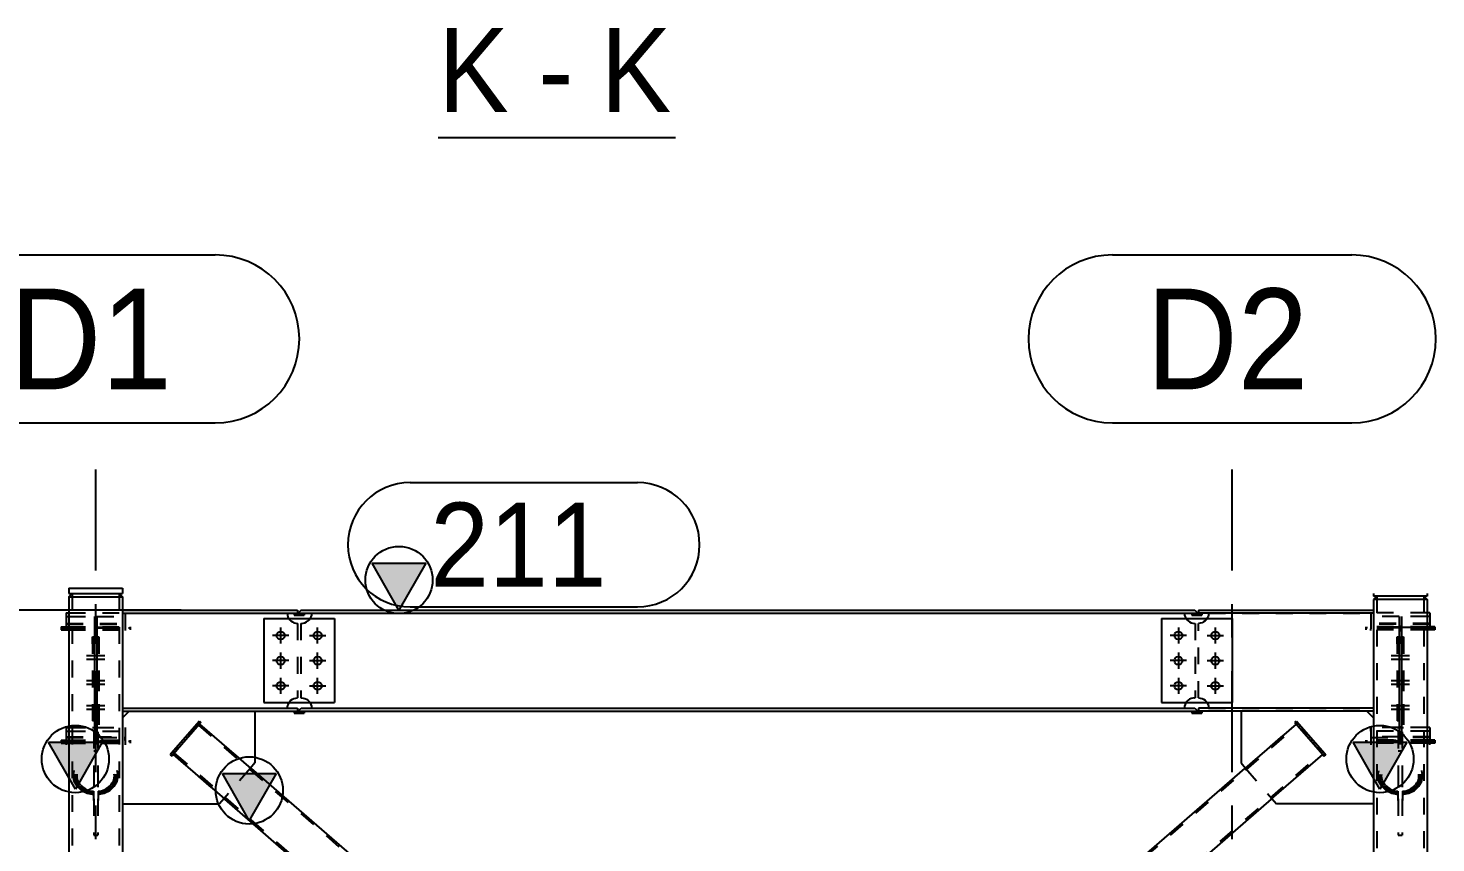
# Model space of a CAD drawing. Header units: millimetres. Extents: x 0 to 594, y 0 to 420.
# Drawn here: x 307.59 to 349.46, y 153.81 to 178.06 of the extents above; entities that cross this region are included whole.
import ezdxf

# ---------------------------------------------------------------- set-up
doc = ezdxf.new("R2010")
doc.units = ezdxf.units.MM
doc.header["$MEASUREMENT"] = 0
for name, pattern in [('XKITLINE00', [0]), ('XKITLINE02', [4, 2, -2]), ('XKITLINE03', [6, 3, -1, 1, -1]), ('XKITLINE04', [3, 0.5, -0.5, 0.5, -0.5, 0.5, -0.5])]:
    doc.linetypes.add(name, pattern=pattern)
for name, color, linetype in [('dimension', 7, 'Continuous'), ('grid', 7, 'Continuous'), ('mark', 7, 'Continuous'), ('part1', 7, 'Continuous'), ('view', 7, 'Continuous')]:
    doc.layers.add(name, color=color, linetype=linetype)
doc.styles.add('STYLE_1', font='ARIAL.TTF', dxfattribs={"height": 0.2})

# ---------------------------------------------------------------- blocks, each defined once
blk = doc.blocks.new('*D1477')
at = {"layer": 'dimension', "color": 1, "linetype": 'XKITLINE00'}
for p, q in [((323.742, 1300.505), (324.987, 1299.26)), ((338.572, 1299.883), (322.224, 1299.883)), ((324.364, 1264.733), (324.364, 1299.883)), ((323.742, 1265.355), (324.987, 1264.11)), ((328.894, 1264.733), (322.224, 1264.733))]:
    blk.add_line(p, q, dxfattribs=at)
at = {"layer": 'dimension', "color": 1, "style": 'STYLE_1', "width": 0.9}
blk.add_text('3515', height=2.2, rotation=90.0002, dxfattribs=at).set_placement((323.324, 1279.044))
blk = doc.blocks.new('*D1478')
at = {"layer": 'mark', "color": 1, "linetype": 'XKITLINE00'}
for p, q in [((345.384, 1303.683), (352.146, 1303.683)), ((345.384, 1299.983), (352.146, 1299.983))]:
    blk.add_line(p, q, dxfattribs=at)
for centre, start, end in [((345.384, 1301.833), 90, -90), ((352.146, 1301.833), -90, 90)]:
    blk.add_arc(centre, 1.85, start, end, dxfattribs=at)
at = {"layer": 'mark', "color": 1, "style": 'STYLE_1', "width": 0.9}
blk.add_text('211', height=2.5, dxfattribs=at).set_placement((345.984, 1300.583))
blk = doc.blocks.new('*D1481')
at = {"layer": 'grid', "color": 4, "linetype": 'XKITLINE00'}
for p, q in [((366.277, 1310.458), (373.391, 1310.458)), ((366.277, 1305.458), (373.391, 1305.458))]:
    blk.add_line(p, q, dxfattribs=at)
at = {"layer": 'grid', "color": 4, "linetype": 'XKITLINE03'}
blk.add_line((369.834, 1247.067), (369.834, 1304.458), dxfattribs=at)
at = {"layer": 'grid', "color": 4, "linetype": 'XKITLINE00'}
for centre, start, end in [((366.277, 1307.958), 90, -90), ((373.391, 1307.958), -90, 90)]:
    blk.add_arc(centre, 2.5, start, end, dxfattribs=at)
at = {"layer": 'grid', "color": 4, "style": 'STYLE_1', "width": 0.9}
blk.add_text('D2', height=3, dxfattribs=at).set_placement((367.277, 1306.458))
blk = doc.blocks.new('*D1482')
at = {"layer": 'grid', "color": 4, "linetype": 'XKITLINE00'}
for p, q in [((332.477, 1310.458), (339.591, 1310.458)), ((332.477, 1305.458), (339.591, 1305.458))]:
    blk.add_line(p, q, dxfattribs=at)
at = {"layer": 'grid', "color": 4, "linetype": 'XKITLINE03'}
blk.add_line((336.034, 1247.067), (336.034, 1304.458), dxfattribs=at)
at = {"layer": 'grid', "color": 4, "linetype": 'XKITLINE00'}
for centre, start, end in [((332.477, 1307.958), 90, -90), ((339.591, 1307.958), -90, 90)]:
    blk.add_arc(centre, 2.5, start, end, dxfattribs=at)
at = {"layer": 'grid', "color": 4, "style": 'STYLE_1', "width": 0.9}
blk.add_text('D1', height=3, dxfattribs=at).set_placement((333.477, 1306.458))
blk = doc.blocks.new('*D1484')
at = {"layer": 'part1', "color": 0, "linetype": 'XKITLINE00'}
for p, q in [((374.134, 1300.303), (374.034, 1300.203)), ((374.034, 1300.203), (374.034, 1264.893)), ((375.634, 1300.203), (374.034, 1300.203)), ((375.534, 1300.303), (375.634, 1300.203)), ((375.634, 1300.203), (375.634, 1264.893)), ((374.834, 1270.893), (374.034, 1272.293)), ((374.034, 1272.293), (375.634, 1272.293)), ((375.634, 1272.293), (374.834, 1270.893))]:
    blk.add_line(p, q, dxfattribs=at)
at = {"layer": 'part1', "color": 2, "linetype": 'XKITLINE04'}
for p, q in [((375.534, 1300.303), (374.134, 1300.303)), ((374.134, 1300.303), (374.134, 1264.893)), ((375.534, 1300.303), (375.534, 1264.893)), ((375.634, 1264.893), (374.034, 1264.893))]:
    blk.add_line(p, q, dxfattribs=at)
at = {"layer": 'part1', "color": 0, "linetype": 'XKITLINE00'}
blk.add_circle((374.834, 1271.793), 1, dxfattribs=at)
at = {"layer": 'part1', "color": 0}
blk.add_solid([(374.034, 1272.293), (375.634, 1272.293), (374.034, 1272.293), (374.834, 1270.893)], dxfattribs=at)
blk = doc.blocks.new('*D1485')
at = {"layer": 'part1', "color": 2, "linetype": 'XKITLINE04'}
for p, q in [((373.959, 1299.803), (373.959, 1299.375)), ((375.634, 1299.803), (373.959, 1299.803)), ((373.959, 1299.803), (373.959, 1299.692)), ((374.799, 1299.692), (373.959, 1299.692)), ((374.799, 1299.692), (374.799, 1296.141)), ((374.799, 1299.692), (374.799, 1296.41)), ((374.869, 1299.692), (374.869, 1296.396)), ((375.634, 1299.692), (374.869, 1299.692)), ((375.709, 1299.485), (373.959, 1299.485)), ((374.869, 1299.375), (373.959, 1299.375)), ((374.799, 1299.405), (374.869, 1299.405)), ((374.799, 1299.353), (374.869, 1299.353)), ((374.869, 1299.375), (375.709, 1299.375)), ((375.709, 1299.375), (375.709, 1299.385)), ((375.709, 1299.385), (375.709, 1299.375)), ((374.799, 1299.086), (374.869, 1299.086)), ((374.799, 1299.077), (374.869, 1299.077)), ((373.959, 1296.396), (373.959, 1296.002)), ((374.799, 1296.396), (373.959, 1296.396)), ((373.959, 1296.285), (373.959, 1296.396)), ((375.634, 1296.285), (373.959, 1296.285)), ((374.799, 1296.402), (374.799, 1296.411)), ((374.799, 1296.411), (374.869, 1296.411)), ((374.799, 1296.41), (374.869, 1296.41)), ((374.799, 1296.193), (374.869, 1296.193)), ((374.869, 1296.402), (374.869, 1296.141)), ((375.634, 1296.396), (374.869, 1296.396)), ((375.709, 1296.285), (375.709, 1296.141)), ((374.799, 1296.111), (373.959, 1296.111)), ((375.709, 1296.002), (373.959, 1296.002)), ((374.799, 1296.141), (374.869, 1296.141)), ((375.709, 1296.111), (374.799, 1296.111)), ((375.709, 1296.012), (375.709, 1296.002))]:
    blk.add_line(p, q, dxfattribs=at)
at = {"layer": 'part1', "color": 0, "linetype": 'XKITLINE00'}
for p, q in [((375.709, 1299.803), (375.634, 1299.803)), ((375.709, 1299.692), (375.634, 1299.692)), ((375.709, 1299.803), (375.709, 1299.385)), ((375.709, 1296.396), (375.634, 1296.396)), ((375.709, 1296.285), (375.634, 1296.285)), ((375.709, 1296.396), (375.709, 1296.012))]:
    blk.add_line(p, q, dxfattribs=at)
blk = doc.blocks.new('*D1486')
at = {"layer": 'part1', "color": 2, "linetype": 'XKITLINE04'}
for p, q in [((373.834, 1296.883), (370.098, 1296.883)), ((374.034, 1296.683), (374.034, 1294.125)), ((370.233, 1295.186), (371.018, 1294.28))]:
    blk.add_line(p, q, dxfattribs=at)
at = {"layer": 'part1', "color": 0, "linetype": 'XKITLINE00'}
for p, q in [((370.098, 1296.883), (370.098, 1295.341)), ((373.834, 1296.883), (374.034, 1296.683)), ((370.098, 1295.341), (370.233, 1295.186)), ((371.018, 1294.28), (371.153, 1294.125)), ((374.034, 1294.125), (371.153, 1294.125))]:
    blk.add_line(p, q, dxfattribs=at)
blk = doc.blocks.new('*D1487')
at = {"layer": 'part1', "color": 2, "linetype": 'XKITLINE04'}
for p, q in [((374.739, 1299.087), (374.739, 1296.39)), ((374.739, 1298.887), (374.739, 1299.087)), ((374.739, 1299.087), (374.799, 1299.087)), ((374.799, 1299.087), (374.799, 1296.599)), ((374.799, 1297.973), (374.799, 1296.39)), ((374.739, 1296.599), (374.799, 1296.599)), ((374.739, 1296.39), (374.799, 1296.39))]:
    blk.add_line(p, q, dxfattribs=at)
blk = doc.blocks.new('*D1488')
at = {"layer": 'part1', "color": 2, "linetype": 'XKITLINE04'}
for p, q in [((374.869, 1299.087), (374.869, 1296.39)), ((374.869, 1298.887), (374.869, 1299.087)), ((374.869, 1299.087), (374.929, 1299.087)), ((374.929, 1299.087), (374.929, 1296.599)), ((374.929, 1297.973), (374.929, 1296.39)), ((374.869, 1296.599), (374.929, 1296.599)), ((374.869, 1296.39), (374.929, 1296.39))]:
    blk.add_line(p, q, dxfattribs=at)
blk = doc.blocks.new('*D1489')
at = {"layer": 'part1', "color": 2, "linetype": 'XKITLINE04'}
for p, q in [((371.702, 1296.543), (371.748, 1296.583)), ((371.702, 1296.543), (372.57, 1295.543)), ((371.733, 1296.508), (371.778, 1296.548)), ((371.748, 1296.583), (372.615, 1295.582)), ((372.54, 1295.578), (372.585, 1295.617)), ((372.57, 1295.543), (372.615, 1295.582))]:
    blk.add_line(p, q, dxfattribs=at)
blk = doc.blocks.new('*D1490')
at = {"layer": 'part1', "color": 0, "linetype": 'XKITLINE00'}
for p, q in [((371.702, 1296.543), (371.748, 1296.583)), ((371.702, 1296.543), (372.54, 1295.578)), ((371.733, 1296.508), (371.778, 1296.548)), ((371.748, 1296.583), (372.585, 1295.617)), ((372.54, 1295.578), (372.585, 1295.617)), ((372.54, 1295.578), (372.57, 1295.543)), ((372.57, 1295.543), (372.615, 1295.582)), ((372.585, 1295.617), (372.615, 1295.582))]:
    blk.add_line(p, q, dxfattribs=at)
blk = doc.blocks.new('*D1491')
at = {"layer": 'part1', "color": 2, "linetype": 'XKITLINE04'}
for p, q in [((375.709, 1299.472), (373.959, 1299.472)), ((373.959, 1299.472), (373.959, 1299.373)), ((375.709, 1299.373), (373.959, 1299.373)), ((373.959, 1299.365), (373.959, 1299.373)), ((373.959, 1299.365), (373.959, 1299.325)), ((373.959, 1299.279), (373.959, 1299.325)), ((374.799, 1299.335), (374.869, 1299.335)), ((374.799, 1299.335), (374.799, 1295.982)), ((374.799, 1299.284), (374.869, 1299.284)), ((374.869, 1299.335), (374.869, 1295.982)), ((375.709, 1299.472), (375.709, 1299.385)), ((375.709, 1299.385), (375.709, 1299.296)), ((374.799, 1299.067), (374.869, 1299.067)), ((374.799, 1299.066), (374.869, 1299.066)), ((374.799, 1296.4), (374.869, 1296.4)), ((374.799, 1296.39), (374.869, 1296.39)), ((373.959, 1296.099), (373.959, 1295.872)), ((373.959, 1296.099), (374.774, 1296.099)), ((375.709, 1296), (373.959, 1296)), ((375.709, 1296.099), (374.774, 1296.099)), ((374.799, 1296.124), (374.869, 1296.124)), ((374.799, 1296.072), (374.869, 1296.072)), ((375.709, 1296.099), (375.709, 1295.922))]:
    blk.add_line(p, q, dxfattribs=at)
at = {"layer": 'part1', "color": 0, "linetype": 'XKITLINE00'}
for p, q in [((375.709, 1299.279), (375.709, 1299.296)), ((375.709, 1295.872), (375.709, 1295.922))]:
    blk.add_line(p, q, dxfattribs=at)
blk = doc.blocks.new('*D1492')
at = {"layer": 'part1', "color": 2, "linetype": 'XKITLINE04'}
for p, q in [((370.217, 1295.172), (371.743, 1296.496)), ((370.25, 1295.135), (371.776, 1296.458)), ((370.25, 1295.135), (371.776, 1296.458)), ((371.743, 1296.496), (371.816, 1296.413)), ((371.745, 1296.494), (371.743, 1296.496)), ((371.79, 1296.442), (372.529, 1295.59)), ((371.893, 1296.323), (372.009, 1296.19)), ((372.014, 1296.184), (372.009, 1296.19)), ((372.009, 1296.19), (372.301, 1295.853)), ((372.263, 1295.896), (372.393, 1295.747)), ((372.379, 1295.763), (372.482, 1295.644)), ((370.97, 1294.304), (372.496, 1295.628)), ((370.97, 1294.304), (372.496, 1295.628)), ((371.003, 1294.267), (372.529, 1295.59)), ((372.474, 1295.653), (372.529, 1295.59)), ((372.496, 1295.628), (372.495, 1295.629)), ((356.664, 1283.359), (370.247, 1295.139)), ((370.217, 1295.172), (370.214, 1295.177)), ((370.217, 1295.172), (370.25, 1295.135)), ((370.25, 1295.135), (370.247, 1295.139)), ((370.25, 1295.135), (370.247, 1295.139)), ((357.391, 1282.521), (370.974, 1294.3)), ((370.974, 1294.3), (370.97, 1294.304)), ((370.974, 1294.3), (370.97, 1294.304)), ((370.97, 1294.304), (371.003, 1294.267)), ((371.007, 1294.262), (371.003, 1294.267)), ((353.508, 1280.615), (356.668, 1283.355)), ((356.635, 1283.393), (356.631, 1283.397)), ((356.635, 1283.393), (356.668, 1283.355)), ((356.668, 1283.355), (356.664, 1283.359)), ((356.668, 1283.355), (356.664, 1283.359)), ((354.228, 1279.785), (357.388, 1282.525)), ((357.391, 1282.521), (357.388, 1282.525)), ((357.391, 1282.521), (357.388, 1282.525)), ((357.388, 1282.525), (357.42, 1282.487)), ((357.424, 1282.483), (357.42, 1282.487)), ((338.776, 1267.845), (353.505, 1280.619)), ((353.475, 1280.653), (353.472, 1280.657)), ((353.475, 1280.653), (353.508, 1280.615)), ((353.508, 1280.615), (353.505, 1280.619)), ((353.508, 1280.615), (353.505, 1280.619)), ((339.503, 1267.006), (354.232, 1279.78)), ((354.232, 1279.78), (354.228, 1279.785)), ((354.232, 1279.78), (354.228, 1279.785)), ((354.228, 1279.785), (354.261, 1279.747)), ((354.265, 1279.743), (354.261, 1279.747)), ((337.22, 1266.555), (338.746, 1267.879)), ((337.253, 1266.517), (338.779, 1267.841)), ((337.253, 1266.517), (338.779, 1267.841)), ((338.746, 1267.879), (338.743, 1267.883)), ((338.746, 1267.879), (338.779, 1267.841)), ((338.779, 1267.841), (338.776, 1267.845)), ((338.779, 1267.841), (338.776, 1267.845)), ((337.973, 1265.687), (339.499, 1267.011)), ((337.973, 1265.687), (339.499, 1267.011)), ((338.006, 1265.649), (339.532, 1266.973)), ((339.503, 1267.006), (339.499, 1267.011)), ((339.503, 1267.006), (339.499, 1267.011)), ((339.499, 1267.011), (339.532, 1266.973)), ((339.536, 1266.969), (339.532, 1266.973)), ((337.222, 1266.554), (337.22, 1266.555)), ((337.22, 1266.555), (338.006, 1265.649)), ((337.973, 1265.687), (337.972, 1265.688)), ((337.99, 1265.668), (338.006, 1265.649))]:
    blk.add_line(p, q, dxfattribs=at)
at = {"layer": 'part1', "color": 0, "linetype": 'XKITLINE00'}
for p, q in [((370.217, 1295.172), (371.743, 1296.496)), ((371.003, 1294.267), (372.529, 1295.59)), ((356.631, 1283.397), (370.214, 1295.177)), ((370.217, 1295.172), (370.214, 1295.177)), ((357.424, 1282.483), (371.007, 1294.262)), ((371.007, 1294.262), (371.003, 1294.267)), ((353.475, 1280.653), (356.635, 1283.393)), ((356.635, 1283.393), (356.631, 1283.397)), ((354.261, 1279.747), (357.42, 1282.487)), ((357.424, 1282.483), (357.42, 1282.487)), ((338.743, 1267.883), (353.472, 1280.657)), ((353.475, 1280.653), (353.472, 1280.657)), ((339.536, 1266.969), (354.265, 1279.743)), ((354.265, 1279.743), (354.261, 1279.747)), ((339.483, 1268.525), (338.683, 1269.925)), ((338.683, 1269.925), (340.283, 1269.925)), ((340.283, 1269.925), (339.483, 1268.525)), ((337.22, 1266.555), (338.746, 1267.879)), ((338.746, 1267.879), (338.743, 1267.883)), ((338.006, 1265.649), (339.532, 1266.973)), ((339.532, 1266.973), (339.536, 1266.969))]:
    blk.add_line(p, q, dxfattribs=at)
blk.add_circle((339.483, 1269.425), 1, dxfattribs=at)
at = {"layer": 'part1', "color": 0}
blk.add_solid([(338.683, 1269.925), (340.283, 1269.925), (338.683, 1269.925), (339.483, 1268.525)], dxfattribs=at)
blk = doc.blocks.new('*D1502')
at = {"layer": 'part1', "color": 2, "linetype": 'XKITLINE04'}
for p, q in [((339.124, 1296.496), (338.339, 1295.59)), ((339.091, 1296.457), (339.092, 1296.458)), ((339.092, 1296.458), (340.618, 1295.135)), ((339.092, 1296.458), (340.618, 1295.135)), ((339.123, 1296.494), (339.124, 1296.496)), ((339.124, 1296.496), (340.65, 1295.172)), ((338.339, 1295.59), (338.34, 1295.592)), ((338.339, 1295.59), (339.865, 1294.267)), ((338.372, 1295.628), (338.372, 1295.629)), ((338.372, 1295.628), (339.898, 1294.304)), ((338.372, 1295.628), (339.898, 1294.304)), ((340.65, 1295.172), (340.618, 1295.135)), ((340.618, 1295.135), (340.621, 1295.139)), ((340.618, 1295.135), (340.621, 1295.139)), ((340.621, 1295.139), (353.464, 1284.001)), ((340.65, 1295.172), (340.654, 1295.177)), ((339.861, 1294.262), (339.865, 1294.267)), ((339.865, 1294.267), (339.866, 1294.268)), ((339.865, 1294.267), (339.866, 1294.268)), ((339.898, 1294.304), (339.866, 1294.268)), ((339.894, 1294.3), (352.737, 1283.162)), ((353.493, 1284.034), (353.46, 1283.997)), ((353.493, 1284.034), (353.497, 1284.038)), ((353.493, 1284.034), (355.019, 1282.711)), ((353.46, 1283.997), (353.464, 1284.001)), ((353.46, 1283.997), (353.464, 1284.001)), ((353.46, 1283.997), (354.986, 1282.673)), ((353.46, 1283.997), (354.986, 1282.673)), ((352.704, 1283.124), (352.708, 1283.128)), ((352.708, 1283.128), (352.709, 1283.13)), ((352.708, 1283.128), (352.709, 1283.13)), ((352.708, 1283.128), (354.234, 1281.805)), ((352.74, 1283.166), (352.709, 1283.13)), ((352.737, 1283.162), (352.74, 1283.166)), ((352.737, 1283.162), (352.74, 1283.166)), ((352.74, 1283.166), (354.266, 1281.843)), ((352.74, 1283.166), (354.266, 1281.843)), ((355.019, 1282.711), (354.234, 1281.805)), ((354.986, 1282.672), (354.986, 1282.673))]:
    blk.add_line(p, q, dxfattribs=at)
at = {"layer": 'part1', "color": 0, "linetype": 'XKITLINE00'}
for p, q in [((339.124, 1296.496), (340.65, 1295.172)), ((338.339, 1295.59), (339.865, 1294.267)), ((340.602, 1293.62), (339.802, 1295.02)), ((339.802, 1295.02), (341.402, 1295.02)), ((341.402, 1295.02), (340.602, 1293.62)), ((340.65, 1295.172), (340.654, 1295.177)), ((340.654, 1295.177), (353.497, 1284.038)), ((339.861, 1294.262), (339.865, 1294.267)), ((339.861, 1294.262), (352.704, 1283.124)), ((353.493, 1284.034), (353.497, 1284.038)), ((353.493, 1284.034), (355.019, 1282.711)), ((352.704, 1283.124), (352.708, 1283.128)), ((352.708, 1283.128), (354.234, 1281.805))]:
    blk.add_line(p, q, dxfattribs=at)
blk.add_circle((340.602, 1294.52), 1, dxfattribs=at)
at = {"layer": 'part1', "color": 0}
blk.add_solid([(339.802, 1295.02), (341.402, 1295.02), (339.802, 1295.02), (340.602, 1293.62)], dxfattribs=at)
blk = doc.blocks.new('*D1503')
at = {"layer": 'part1', "color": 0, "linetype": 'XKITLINE00'}
for p, q in [((345.054, 1299.883), (344.254, 1301.283)), ((344.254, 1301.283), (345.854, 1301.283)), ((345.854, 1301.283), (345.054, 1299.883)), ((342.144, 1299.883), (342.054, 1299.793)), ((342.144, 1299.883), (368.724, 1299.883)), ((342.234, 1299.793), (342.454, 1299.793)), ((342.414, 1299.643), (342.407, 1299.633)), ((342.436, 1299.69), (342.414, 1299.643)), ((342.449, 1299.741), (342.436, 1299.69)), ((342.454, 1299.793), (342.449, 1299.741)), ((342.454, 1299.793), (368.634, 1299.793)), ((368.414, 1299.793), (368.418, 1299.741)), ((368.418, 1299.741), (368.432, 1299.69)), ((368.432, 1299.69), (368.454, 1299.643)), ((368.454, 1299.643), (368.461, 1299.633)), ((368.724, 1299.883), (368.814, 1299.793)), ((342.407, 1297.133), (342.414, 1297.123)), ((342.414, 1297.123), (342.436, 1297.075)), ((342.436, 1297.075), (342.449, 1297.025)), ((342.449, 1297.025), (342.454, 1296.973)), ((368.418, 1297.025), (368.414, 1296.973)), ((368.432, 1297.075), (368.418, 1297.025)), ((368.454, 1297.123), (368.432, 1297.075)), ((368.461, 1297.133), (368.454, 1297.123)), ((342.054, 1296.883), (342.144, 1296.973)), ((342.144, 1296.973), (368.724, 1296.973)), ((342.234, 1296.883), (368.634, 1296.883)), ((368.724, 1296.973), (368.814, 1296.883))]:
    blk.add_line(p, q, dxfattribs=at)
at = {"layer": 'part1', "color": 2, "linetype": 'XKITLINE04'}
for p, q in [((342.054, 1299.793), (342.234, 1299.793)), ((342.054, 1299.793), (342.234, 1299.793)), ((342.257, 1299.511), (342.304, 1299.533)), ((342.304, 1299.533), (342.347, 1299.563)), ((342.384, 1299.6), (342.347, 1299.563)), ((342.407, 1299.633), (342.384, 1299.6)), ((342.454, 1299.793), (368.814, 1299.793)), ((368.461, 1299.633), (368.484, 1299.6)), ((368.484, 1299.6), (368.521, 1299.563)), ((368.521, 1299.563), (368.564, 1299.533)), ((368.564, 1299.533), (368.611, 1299.511)), ((342.134, 1299.493), (342.154, 1299.493)), ((342.134, 1299.493), (342.134, 1297.273)), ((342.154, 1299.493), (342.206, 1299.497)), ((342.206, 1299.497), (342.257, 1299.511)), ((368.611, 1299.511), (368.662, 1299.497)), ((368.662, 1299.497), (368.714, 1299.493)), ((368.714, 1299.493), (368.734, 1299.493)), ((368.734, 1299.493), (368.734, 1297.273)), ((342.134, 1297.273), (342.154, 1297.273)), ((342.154, 1297.273), (342.206, 1297.268)), ((342.206, 1297.268), (342.257, 1297.255)), ((342.257, 1297.255), (342.304, 1297.232)), ((342.304, 1297.232), (342.347, 1297.202)), ((342.347, 1297.202), (342.384, 1297.165)), ((342.384, 1297.165), (342.414, 1297.123)), ((368.484, 1297.165), (368.454, 1297.123)), ((368.521, 1297.202), (368.484, 1297.165)), ((368.564, 1297.232), (368.521, 1297.202)), ((368.611, 1297.255), (368.564, 1297.232)), ((368.662, 1297.268), (368.611, 1297.255)), ((368.714, 1297.273), (368.662, 1297.268)), ((368.714, 1297.273), (368.734, 1297.273)), ((342.054, 1296.883), (342.144, 1296.973)), ((342.054, 1296.883), (342.054, 1296.883)), ((342.054, 1296.883), (368.814, 1296.883)), ((368.634, 1296.883), (368.814, 1296.883))]:
    blk.add_line(p, q, dxfattribs=at)
at = {"layer": 'part1', "color": 0, "linetype": 'XKITLINE00'}
blk.add_circle((345.054, 1300.783), 1, dxfattribs=at)
at = {"layer": 'part1', "color": 0}
blk.add_solid([(344.254, 1301.283), (345.854, 1301.283), (344.254, 1301.283), (345.054, 1299.883)], dxfattribs=at)
blk = doc.blocks.new('*D1504')
at = {"layer": 'part1', "color": 0, "linetype": 'XKITLINE00'}
for p, q in [((335.234, 1300.283), (335.334, 1300.383)), ((336.734, 1300.383), (336.834, 1300.283)), ((335.234, 1300.283), (336.834, 1300.283)), ((335.234, 1300.283), (335.234, 1264.893)), ((336.834, 1300.283), (336.834, 1264.893)), ((336.034, 1270.893), (335.234, 1272.293)), ((335.234, 1272.293), (336.834, 1272.293)), ((336.834, 1272.293), (336.034, 1270.893))]:
    blk.add_line(p, q, dxfattribs=at)
at = {"layer": 'part1', "color": 2, "linetype": 'XKITLINE04'}
for p, q in [((335.334, 1300.383), (336.734, 1300.383)), ((335.334, 1300.383), (335.334, 1264.893)), ((336.734, 1300.383), (336.734, 1264.893)), ((335.234, 1264.893), (336.834, 1264.893))]:
    blk.add_line(p, q, dxfattribs=at)
at = {"layer": 'part1', "color": 0, "linetype": 'XKITLINE00'}
blk.add_circle((336.034, 1271.793), 1, dxfattribs=at)
at = {"layer": 'part1', "color": 0}
blk.add_solid([(335.234, 1272.293), (336.834, 1272.293), (335.234, 1272.293), (336.034, 1270.893)], dxfattribs=at)
blk = doc.blocks.new('*D1511')
at = {"layer": 'part1', "color": 0, "linetype": 'XKITLINE00'}
for p, q in [((368.634, 1296.883), (368.634, 1296.823)), ((368.634, 1296.883), (368.934, 1296.883)), ((368.634, 1296.823), (368.934, 1296.823)), ((368.934, 1296.883), (368.934, 1296.823))]:
    blk.add_line(p, q, dxfattribs=at)
blk = doc.blocks.new('*D1512')
at = {"layer": 'part1', "color": 0, "linetype": 'XKITLINE00'}
for p, q in [((368.634, 1299.793), (368.634, 1299.733)), ((368.634, 1299.793), (368.934, 1299.793)), ((368.634, 1299.733), (368.934, 1299.733)), ((368.934, 1299.793), (368.934, 1299.733))]:
    blk.add_line(p, q, dxfattribs=at)
blk = doc.blocks.new('*D1513')
at = {"layer": 'part1', "color": 2, "linetype": 'XKITLINE04'}
for p, q in [((367.734, 1299.633), (369.834, 1299.633)), ((367.734, 1299.633), (367.734, 1297.133)), ((369.834, 1299.633), (369.834, 1297.133)), ((367.734, 1297.133), (369.834, 1297.133))]:
    blk.add_line(p, q, dxfattribs=at)
blk = doc.blocks.new('*D1514')
at = {"layer": 'part1', "color": 0, "linetype": 'XKITLINE00'}
for p, q in [((367.734, 1299.633), (369.834, 1299.633)), ((367.734, 1299.633), (367.734, 1297.133)), ((369.834, 1299.633), (369.834, 1297.133)), ((367.734, 1297.133), (369.834, 1297.133))]:
    blk.add_line(p, q, dxfattribs=at)
blk = doc.blocks.new('*D1515')
at = {"layer": 'part1', "color": 0, "linetype": 'XKITLINE00'}
for p, q in [((368.474, 1299.133), (367.994, 1299.133)), ((368.234, 1299.373), (368.234, 1298.893)), ((368.474, 1298.383), (367.994, 1298.383)), ((368.234, 1298.623), (368.234, 1298.143)), ((368.234, 1297.873), (368.234, 1297.393)), ((368.474, 1297.633), (367.994, 1297.633))]:
    blk.add_line(p, q, dxfattribs=at)
for centre in [(368.234, 1299.133), (368.234, 1298.383), (368.234, 1297.633)]:
    blk.add_circle(centre, 0.12, dxfattribs=at)
blk = doc.blocks.new('*D1516')
at = {"layer": 'part1', "color": 0, "linetype": 'XKITLINE00'}
for p, q in [((341.034, 1299.633), (341.034, 1297.133)), ((341.034, 1299.633), (343.134, 1299.633)), ((343.134, 1299.633), (343.134, 1297.133)), ((341.034, 1297.133), (343.134, 1297.133))]:
    blk.add_line(p, q, dxfattribs=at)
blk = doc.blocks.new('*D1517')
at = {"layer": 'part1', "color": 2, "linetype": 'XKITLINE04'}
for p, q in [((341.034, 1299.633), (341.034, 1297.133)), ((341.034, 1299.633), (343.134, 1299.633)), ((343.134, 1299.633), (343.134, 1297.133)), ((341.034, 1297.133), (343.134, 1297.133))]:
    blk.add_line(p, q, dxfattribs=at)
blk = doc.blocks.new('*D1518')
at = {"layer": 'part1', "color": 0, "linetype": 'XKITLINE00'}
for p, q in [((341.934, 1299.793), (341.934, 1299.733)), ((341.934, 1299.793), (342.234, 1299.793)), ((341.934, 1299.733), (342.234, 1299.733)), ((342.234, 1299.793), (342.234, 1299.733))]:
    blk.add_line(p, q, dxfattribs=at)
blk = doc.blocks.new('*D1519')
at = {"layer": 'part1', "color": 0, "linetype": 'XKITLINE00'}
for p, q in [((341.934, 1296.883), (341.934, 1296.823)), ((341.934, 1296.883), (342.234, 1296.883)), ((341.934, 1296.823), (342.234, 1296.823)), ((342.234, 1296.883), (342.234, 1296.823))]:
    blk.add_line(p, q, dxfattribs=at)
blk = doc.blocks.new('*D1520')
at = {"layer": 'part1', "color": 0, "linetype": 'XKITLINE00'}
for p, q in [((341.774, 1299.133), (341.294, 1299.133)), ((341.534, 1299.373), (341.534, 1298.893)), ((341.774, 1298.383), (341.294, 1298.383)), ((341.534, 1298.623), (341.534, 1298.143)), ((341.534, 1297.873), (341.534, 1297.393)), ((341.774, 1297.633), (341.294, 1297.633))]:
    blk.add_line(p, q, dxfattribs=at)
for centre in [(341.534, 1299.133), (341.534, 1298.383), (341.534, 1297.633)]:
    blk.add_circle(centre, 0.12, dxfattribs=at)
blk = doc.blocks.new('*D1521')
at = {"layer": 'part1', "color": 0, "linetype": 'XKITLINE00'}
for p, q in [((342.394, 1299.133), (342.874, 1299.133)), ((342.634, 1298.893), (342.634, 1299.373)), ((342.394, 1298.383), (342.874, 1298.383)), ((342.634, 1298.143), (342.634, 1298.623)), ((342.634, 1297.393), (342.634, 1297.873)), ((342.394, 1297.633), (342.874, 1297.633))]:
    blk.add_line(p, q, dxfattribs=at)
for centre in [(342.634, 1299.133), (342.634, 1298.383), (342.634, 1297.633)]:
    blk.add_circle(centre, 0.12, dxfattribs=at)
blk = doc.blocks.new('*D1522')
at = {"layer": 'part1', "color": 2, "linetype": 'XKITLINE04'}
for p, q in [((335.974, 1296.265), (335.974, 1293.191)), ((335.974, 1296.265), (336.094, 1296.265)), ((336.094, 1296.265), (336.094, 1293.191)), ((336.094, 1296.085), (336.094, 1296.265)), ((335.974, 1296.085), (336.094, 1296.085)), ((335.974, 1296.032), (336.094, 1296.032)), ((335.974, 1295.98), (336.094, 1295.98)), ((335.974, 1295.972), (336.094, 1295.972)), ((335.974, 1295.921), (336.094, 1295.921)), ((335.974, 1295.703), (336.094, 1295.703)), ((335.974, 1293.191), (336.094, 1293.191))]:
    blk.add_line(p, q, dxfattribs=at)
blk = doc.blocks.new('*D1523')
at = {"layer": 'part1', "color": 2, "linetype": 'XKITLINE04'}
for p, q in [((336.834, 1299.883), (336.834, 1296.883)), ((336.834, 1299.883), (336.834, 1299.793)), ((336.834, 1299.883), (342.034, 1299.883)), ((336.834, 1299.793), (341.734, 1299.793)), ((336.834, 1299.793), (342.034, 1299.793)), ((341.781, 1299.633), (341.804, 1299.6)), ((341.804, 1299.6), (341.841, 1299.563)), ((341.841, 1299.563), (341.884, 1299.533)), ((341.884, 1299.533), (341.931, 1299.511)), ((341.934, 1299.793), (342.034, 1299.793)), ((342.034, 1299.793), (342.034, 1299.793)), ((341.931, 1299.511), (341.982, 1299.497)), ((341.982, 1299.497), (342.034, 1299.493)), ((342.034, 1299.493), (342.034, 1297.273)), ((341.734, 1296.973), (341.738, 1297.025)), ((341.804, 1297.165), (341.781, 1297.133)), ((341.841, 1297.202), (341.804, 1297.165)), ((341.841, 1297.202), (341.884, 1297.232)), ((341.884, 1297.232), (341.931, 1297.255)), ((341.931, 1297.255), (341.982, 1297.268)), ((341.982, 1297.268), (342.034, 1297.273)), ((336.834, 1296.973), (342.034, 1296.973)), ((336.834, 1296.973), (341.734, 1296.973)), ((336.834, 1296.883), (336.834, 1296.883)), ((336.834, 1296.883), (342.034, 1296.883)), ((341.734, 1296.973), (342.034, 1296.973)), ((341.734, 1296.973), (341.734, 1296.973)), ((341.934, 1296.883), (342.034, 1296.883)), ((342.034, 1296.883), (342.034, 1296.883)), ((342.034, 1296.883), (342.034, 1296.883))]:
    blk.add_line(p, q, dxfattribs=at)
at = {"layer": 'part1', "color": 0, "linetype": 'XKITLINE00'}
for p, q in [((336.834, 1299.883), (342.034, 1299.883)), ((336.834, 1299.793), (341.934, 1299.793)), ((341.734, 1299.793), (341.738, 1299.741)), ((341.738, 1299.741), (341.752, 1299.69)), ((341.752, 1299.69), (341.774, 1299.643)), ((341.774, 1299.643), (341.781, 1299.633)), ((342.034, 1299.883), (342.034, 1299.883)), ((342.034, 1299.883), (342.034, 1299.793)), ((341.734, 1296.973), (341.738, 1297.025)), ((341.752, 1297.075), (341.738, 1297.025)), ((341.774, 1297.123), (341.752, 1297.075)), ((341.781, 1297.133), (341.774, 1297.123)), ((336.834, 1296.973), (342.034, 1296.973)), ((336.834, 1296.883), (341.934, 1296.883)), ((342.034, 1296.973), (342.034, 1296.883))]:
    blk.add_line(p, q, dxfattribs=at)
blk = doc.blocks.new('*D1524')
at = {"layer": 'part1', "color": 2, "linetype": 'XKITLINE04'}
for p, q in [((335.159, 1299.803), (335.159, 1299.692)), ((335.234, 1299.803), (336.909, 1299.803)), ((335.234, 1299.692), (335.999, 1299.692)), ((335.999, 1299.692), (335.999, 1296.141)), ((335.999, 1299.692), (335.999, 1296.41)), ((336.069, 1299.692), (336.069, 1296.396)), ((336.069, 1299.692), (336.909, 1299.692)), ((336.909, 1299.803), (336.909, 1299.375)), ((335.159, 1299.485), (336.909, 1299.485)), ((335.159, 1299.405), (335.159, 1299.375)), ((335.159, 1299.375), (336.069, 1299.375)), ((335.999, 1299.405), (336.069, 1299.405)), ((335.999, 1299.353), (336.069, 1299.353)), ((336.069, 1299.375), (336.909, 1299.375)), ((335.999, 1299.086), (336.069, 1299.086)), ((335.999, 1299.077), (336.069, 1299.077)), ((335.159, 1296.396), (335.159, 1296.285)), ((335.234, 1296.396), (335.999, 1296.396)), ((335.234, 1296.285), (336.909, 1296.285)), ((335.999, 1296.402), (335.999, 1296.411)), ((335.999, 1296.411), (336.069, 1296.411)), ((335.999, 1296.41), (336.069, 1296.41)), ((335.999, 1296.193), (336.069, 1296.193)), ((336.069, 1296.402), (336.069, 1296.141)), ((336.069, 1296.396), (336.909, 1296.396)), ((336.909, 1296.396), (336.909, 1296.002)), ((335.159, 1296.111), (335.999, 1296.111)), ((335.159, 1296.012), (335.159, 1296.002)), ((335.159, 1296.002), (336.909, 1296.002)), ((335.999, 1296.141), (336.069, 1296.141)), ((335.999, 1296.111), (336.909, 1296.111)), ((336.909, 1296.002), (336.909, 1296.111))]:
    blk.add_line(p, q, dxfattribs=at)
at = {"layer": 'part1', "color": 0, "linetype": 'XKITLINE00'}
for p, q in [((335.159, 1299.803), (335.234, 1299.803)), ((335.159, 1299.803), (335.159, 1299.385)), ((335.159, 1299.692), (335.234, 1299.692)), ((335.159, 1296.396), (335.234, 1296.396)), ((335.159, 1296.396), (335.159, 1296.012)), ((335.159, 1296.285), (335.234, 1296.285))]:
    blk.add_line(p, q, dxfattribs=at)
blk = doc.blocks.new('*D1525')
at = {"layer": 'part1', "color": 0, "linetype": 'XKITLINE00'}
for p, q in [((336.834, 1296.683), (337.034, 1296.883)), ((340.77, 1296.883), (340.77, 1295.341)), ((340.77, 1295.341), (340.635, 1295.186)), ((336.834, 1294.125), (339.715, 1294.125)), ((339.85, 1294.28), (339.715, 1294.125))]:
    blk.add_line(p, q, dxfattribs=at)
at = {"layer": 'part1', "color": 2, "linetype": 'XKITLINE04'}
for p, q in [((336.834, 1296.683), (336.834, 1294.125)), ((337.034, 1296.883), (340.77, 1296.883)), ((340.635, 1295.186), (339.851, 1294.281)), ((339.866, 1294.298), (339.85, 1294.28)), ((339.851, 1294.281), (339.85, 1294.28))]:
    blk.add_line(p, q, dxfattribs=at)
blk = doc.blocks.new('*D1526')
at = {"layer": 'part1', "color": 2, "linetype": 'XKITLINE04'}
for p, q in [((336.094, 1295.114), (336.094, 1294.399)), ((336.67, 1294.824), (336.699, 1294.987)), ((336.67, 1294.791), (336.699, 1294.954)), ((336.699, 1294.987), (336.676, 1295.114)), ((336.699, 1294.954), (336.69, 1295.004)), ((336.699, 1294.954), (336.699, 1294.987)), ((336.285, 1294.47), (336.453, 1294.554)), ((336.285, 1294.437), (336.453, 1294.521)), ((336.453, 1294.554), (336.586, 1294.675)), ((336.453, 1294.521), (336.586, 1294.643)), ((336.586, 1294.675), (336.67, 1294.824)), ((336.586, 1294.643), (336.67, 1294.791)), ((336.094, 1294.431), (336.285, 1294.47)), ((336.094, 1294.399), (336.285, 1294.437)), ((336.285, 1294.437), (336.285, 1294.47))]:
    blk.add_line(p, q, dxfattribs=at)
blk = doc.blocks.new('*D1527')
at = {"layer": 'part1', "color": 2, "linetype": 'XKITLINE04'}
for p, q in [((335.369, 1294.987), (335.392, 1295.114)), ((335.369, 1294.954), (335.378, 1295.004)), ((335.369, 1294.954), (335.369, 1294.987)), ((335.398, 1294.824), (335.369, 1294.987)), ((335.398, 1294.791), (335.369, 1294.954)), ((335.974, 1295.114), (335.974, 1294.399)), ((335.482, 1294.675), (335.398, 1294.824)), ((335.482, 1294.643), (335.398, 1294.791)), ((335.482, 1294.675), (335.614, 1294.554)), ((335.482, 1294.643), (335.614, 1294.521)), ((335.614, 1294.554), (335.783, 1294.47)), ((335.614, 1294.521), (335.783, 1294.437)), ((335.783, 1294.47), (335.974, 1294.431)), ((335.783, 1294.437), (335.783, 1294.47)), ((335.783, 1294.437), (335.974, 1294.399))]:
    blk.add_line(p, q, dxfattribs=at)
blk = doc.blocks.new('*D1528')
at = {"layer": 'part1', "color": 0, "linetype": 'XKITLINE00'}
for p, q in [((335.234, 1300.543), (335.234, 1300.383)), ((335.234, 1300.543), (336.834, 1300.543)), ((335.234, 1300.383), (336.834, 1300.383)), ((336.834, 1300.543), (336.834, 1300.383))]:
    blk.add_line(p, q, dxfattribs=at)
blk = doc.blocks.new('*D1529')
at = {"layer": 'part1', "color": 2, "linetype": 'XKITLINE04'}
for p, q in [((339.12, 1296.583), (338.252, 1295.582)), ((339.165, 1296.543), (338.298, 1295.543)), ((339.09, 1296.548), (339.135, 1296.508)), ((339.12, 1296.583), (339.165, 1296.543)), ((338.252, 1295.582), (338.298, 1295.543)), ((338.283, 1295.617), (338.328, 1295.578))]:
    blk.add_line(p, q, dxfattribs=at)
blk = doc.blocks.new('*D1530')
at = {"layer": 'part1', "color": 0, "linetype": 'XKITLINE00'}
for p, q in [((339.12, 1296.583), (338.283, 1295.617)), ((339.165, 1296.543), (338.328, 1295.578)), ((339.09, 1296.548), (339.135, 1296.508)), ((339.12, 1296.583), (339.165, 1296.543)), ((338.283, 1295.617), (338.252, 1295.582)), ((338.252, 1295.582), (338.298, 1295.543)), ((338.283, 1295.617), (338.328, 1295.578)), ((338.328, 1295.578), (338.298, 1295.543))]:
    blk.add_line(p, q, dxfattribs=at)
blk = doc.blocks.new('*D1531')
at = {"layer": 'part1', "color": 2, "linetype": 'XKITLINE04'}
for p, q in [((336.069, 1299.087), (336.069, 1296.39)), ((336.069, 1298.887), (336.069, 1299.087)), ((336.069, 1299.087), (336.129, 1299.087)), ((336.129, 1299.087), (336.129, 1296.599)), ((336.129, 1297.973), (336.129, 1296.39)), ((336.069, 1296.599), (336.129, 1296.599)), ((336.069, 1296.39), (336.129, 1296.39))]:
    blk.add_line(p, q, dxfattribs=at)
blk = doc.blocks.new('*D1532')
at = {"layer": 'part1', "color": 2, "linetype": 'XKITLINE04'}
for p, q in [((335.939, 1299.087), (335.939, 1296.39)), ((335.939, 1298.887), (335.939, 1299.087)), ((335.939, 1299.087), (335.999, 1299.087)), ((335.999, 1299.087), (335.999, 1296.599)), ((335.999, 1297.973), (335.999, 1296.39)), ((335.939, 1296.599), (335.999, 1296.599)), ((335.939, 1296.39), (335.999, 1296.39))]:
    blk.add_line(p, q, dxfattribs=at)
blk = doc.blocks.new('*D1533')
at = {"layer": 'part1', "color": 0, "linetype": 'XKITLINE00'}
for p, q in [((335.009, 1296.012), (335.234, 1296.012)), ((335.009, 1296.012), (335.009, 1295.922)), ((335.009, 1295.952), (335.234, 1295.952)), ((335.009, 1295.922), (335.234, 1295.922))]:
    blk.add_line(p, q, dxfattribs=at)
at = {"layer": 'part1', "color": 2, "linetype": 'XKITLINE04'}
for p, q in [((335.009, 1295.982), (337.059, 1295.982)), ((335.234, 1296.012), (337.059, 1296.012)), ((335.234, 1295.952), (337.059, 1295.952)), ((335.234, 1295.922), (337.059, 1295.922)), ((337.059, 1296.012), (337.059, 1295.922))]:
    blk.add_line(p, q, dxfattribs=at)
blk = doc.blocks.new('*D1534')
at = {"layer": 'part1', "color": 0, "linetype": 'XKITLINE00'}
for p, q in [((335.009, 1299.385), (335.234, 1299.385)), ((335.009, 1299.385), (335.009, 1299.296)), ((335.009, 1299.325), (335.234, 1299.325)), ((335.009, 1299.296), (335.234, 1299.296))]:
    blk.add_line(p, q, dxfattribs=at)
at = {"layer": 'part1', "color": 2, "linetype": 'XKITLINE04'}
for p, q in [((335.009, 1299.355), (337.059, 1299.355)), ((335.234, 1299.385), (337.059, 1299.385)), ((335.234, 1299.325), (337.059, 1299.325)), ((335.234, 1299.296), (337.059, 1299.296)), ((337.059, 1299.385), (337.059, 1299.296))]:
    blk.add_line(p, q, dxfattribs=at)
blk = doc.blocks.new('*D1535')
at = {"layer": 'part1', "color": 0, "linetype": 'XKITLINE02'}
for p, q in [((335.759, 1298.43), (336.309, 1298.43)), ((335.759, 1297.684), (336.309, 1297.684)), ((335.759, 1296.937), (336.309, 1296.937))]:
    blk.add_line(p, q, dxfattribs=at)
blk = doc.blocks.new('*D1536')
at = {"layer": 'part1', "color": 0, "linetype": 'XKITLINE02'}
for p, q in [((335.759, 1298.539), (336.309, 1298.539)), ((335.759, 1297.793), (336.309, 1297.793)), ((335.759, 1297.047), (336.309, 1297.047))]:
    blk.add_line(p, q, dxfattribs=at)
blk = doc.blocks.new('*D1538')
at = {"layer": 'part1', "color": 2, "linetype": 'XKITLINE04'}
for p, q in [((335.159, 1299.472), (336.909, 1299.472)), ((335.159, 1299.472), (335.159, 1299.373)), ((335.159, 1299.373), (336.909, 1299.373)), ((335.159, 1299.365), (335.159, 1299.373)), ((335.159, 1299.365), (335.159, 1299.296)), ((335.999, 1299.335), (336.069, 1299.335)), ((335.999, 1299.335), (335.999, 1295.982)), ((335.999, 1299.284), (336.069, 1299.284)), ((336.069, 1299.335), (336.069, 1295.982)), ((336.909, 1299.472), (336.909, 1299.279)), ((335.999, 1299.067), (336.069, 1299.067)), ((335.999, 1299.066), (336.069, 1299.066)), ((335.999, 1296.4), (336.069, 1296.4)), ((335.999, 1296.39), (336.069, 1296.39)), ((335.159, 1296.099), (336.909, 1296.099)), ((335.159, 1296.099), (335.159, 1295.922)), ((335.159, 1296), (336.909, 1296)), ((335.999, 1296.124), (336.069, 1296.124)), ((335.999, 1296.072), (336.069, 1296.072)), ((336.909, 1296.099), (336.909, 1295.872))]:
    blk.add_line(p, q, dxfattribs=at)
at = {"layer": 'part1', "color": 0, "linetype": 'XKITLINE00'}
for p, q in [((335.159, 1299.279), (335.159, 1299.296)), ((335.159, 1295.922), (335.159, 1295.872))]:
    blk.add_line(p, q, dxfattribs=at)
blk = doc.blocks.new('*D1541')
at = {"layer": 'part1', "color": 0, "linetype": 'XKITLINE00'}
for p, q in [((335.429, 1294.553), (334.629, 1295.953)), ((334.629, 1295.953), (336.229, 1295.953)), ((336.229, 1295.953), (335.429, 1294.553))]:
    blk.add_line(p, q, dxfattribs=at)
at = {"layer": 'part1', "color": 2, "linetype": 'XKITLINE04'}
for p, q in [((335.429, 1294.954), (335.434, 1295.004)), ((335.436, 1294.875), (335.429, 1294.954)), ((335.429, 1294.933), (335.429, 1294.954)), ((335.479, 1294.954), (335.484, 1295.004)), ((335.486, 1294.881), (335.479, 1294.954)), ((335.479, 1294.933), (335.479, 1294.954)), ((336.582, 1294.881), (336.589, 1294.954)), ((336.589, 1294.954), (336.584, 1295.004)), ((336.589, 1294.933), (336.589, 1294.954)), ((336.631, 1294.875), (336.639, 1294.954)), ((336.639, 1294.954), (336.634, 1295.004)), ((336.639, 1294.933), (336.639, 1294.954)), ((335.459, 1294.797), (335.436, 1294.875)), ((335.495, 1294.724), (335.459, 1294.797)), ((335.506, 1294.81), (335.486, 1294.881)), ((335.544, 1294.656), (335.495, 1294.724)), ((335.539, 1294.743), (335.506, 1294.81)), ((335.585, 1294.68), (335.539, 1294.743)), ((335.544, 1294.656), (335.606, 1294.595)), ((335.585, 1294.68), (335.641, 1294.625)), ((335.606, 1294.595), (335.678, 1294.544)), ((335.641, 1294.625), (335.708, 1294.577)), ((335.678, 1294.544), (335.759, 1294.502)), ((335.708, 1294.577), (335.782, 1294.539)), ((335.759, 1294.502), (335.847, 1294.471)), ((335.782, 1294.539), (335.862, 1294.511)), ((335.862, 1294.511), (335.947, 1294.494)), ((336.121, 1294.494), (336.205, 1294.511)), ((336.205, 1294.511), (336.286, 1294.539)), ((336.221, 1294.471), (336.309, 1294.502)), ((336.286, 1294.539), (336.36, 1294.577)), ((336.309, 1294.502), (336.39, 1294.544)), ((336.36, 1294.577), (336.426, 1294.625)), ((336.39, 1294.544), (336.462, 1294.595)), ((336.426, 1294.625), (336.483, 1294.68)), ((336.462, 1294.595), (336.523, 1294.656)), ((336.483, 1294.68), (336.528, 1294.743)), ((336.523, 1294.656), (336.573, 1294.724)), ((336.528, 1294.743), (336.562, 1294.81)), ((336.562, 1294.81), (336.582, 1294.881)), ((336.573, 1294.724), (336.609, 1294.797)), ((336.609, 1294.797), (336.631, 1294.875)), ((335.847, 1294.471), (335.939, 1294.453)), ((335.939, 1294.453), (335.964, 1294.451)), ((335.947, 1294.494), (335.964, 1294.493)), ((335.964, 1294.493), (335.964, 1294.219)), ((336.104, 1294.493), (336.121, 1294.494)), ((336.104, 1294.493), (336.104, 1294.219)), ((336.104, 1294.451), (336.129, 1294.453)), ((336.129, 1294.453), (336.221, 1294.471))]:
    blk.add_line(p, q, dxfattribs=at)
at = {"layer": 'part1', "color": 0, "linetype": 'XKITLINE00'}
blk.add_circle((335.429, 1295.453), 1, dxfattribs=at)
at = {"layer": 'part1', "color": 0}
blk.add_solid([(334.629, 1295.953), (336.229, 1295.953), (334.629, 1295.953), (335.429, 1294.553)], dxfattribs=at)
blk = doc.blocks.new('*D1542')
at = {"layer": 'view', "color": 2, "linetype": 'XKITLINE00'}
blk.add_line((346.222, 1313.958), (353.28, 1313.958), dxfattribs=at)
at = {"layer": 'view', "color": 3, "style": 'STYLE_1', "width": 0.9}
for s, p in [('K', (346.222, 1314.708)), ('K', (351.056, 1314.708)), ('-', (349.197, 1314.708))]:
    blk.add_text(s, height=2.5, dxfattribs=at).set_placement(p)
blk = doc.blocks.new('*D1591')
at = {"layer": 'part1', "color": 2, "linetype": 'XKITLINE04'}
for p, q in [((374.774, 1296.265), (374.774, 1293.191)), ((374.774, 1296.265), (374.894, 1296.265)), ((374.894, 1296.265), (374.894, 1293.191)), ((374.894, 1296.085), (374.894, 1296.265)), ((374.774, 1296.085), (374.894, 1296.085)), ((374.774, 1296.032), (374.894, 1296.032)), ((374.774, 1295.98), (374.894, 1295.98)), ((374.774, 1295.972), (374.894, 1295.972)), ((374.774, 1295.921), (374.894, 1295.921)), ((374.774, 1295.703), (374.894, 1295.703)), ((374.774, 1293.191), (374.894, 1293.191))]:
    blk.add_line(p, q, dxfattribs=at)
blk = doc.blocks.new('*D1592')
at = {"layer": 'part1', "color": 2, "linetype": 'XKITLINE04'}
for p, q in [((374.169, 1294.987), (374.192, 1295.114)), ((374.169, 1294.954), (374.178, 1295.004)), ((374.169, 1294.954), (374.169, 1294.987)), ((374.198, 1294.824), (374.169, 1294.987)), ((374.198, 1294.791), (374.169, 1294.954)), ((374.774, 1295.114), (374.774, 1294.399)), ((374.282, 1294.675), (374.198, 1294.824)), ((374.282, 1294.643), (374.198, 1294.791)), ((374.282, 1294.675), (374.414, 1294.554)), ((374.282, 1294.643), (374.414, 1294.521)), ((374.414, 1294.554), (374.583, 1294.47)), ((374.414, 1294.521), (374.583, 1294.437)), ((374.583, 1294.47), (374.774, 1294.431)), ((374.583, 1294.437), (374.583, 1294.47)), ((374.583, 1294.437), (374.774, 1294.399))]:
    blk.add_line(p, q, dxfattribs=at)
blk = doc.blocks.new('*D1593')
at = {"layer": 'part1', "color": 2, "linetype": 'XKITLINE04'}
for p, q in [((374.894, 1295.114), (374.894, 1294.399)), ((375.47, 1294.824), (375.499, 1294.987)), ((375.47, 1294.791), (375.499, 1294.954)), ((375.499, 1294.987), (375.476, 1295.114)), ((375.499, 1294.954), (375.49, 1295.004)), ((375.499, 1294.954), (375.499, 1294.987)), ((375.085, 1294.47), (375.253, 1294.554)), ((375.085, 1294.437), (375.253, 1294.521)), ((375.253, 1294.554), (375.386, 1294.675)), ((375.253, 1294.521), (375.386, 1294.643)), ((375.386, 1294.675), (375.47, 1294.824)), ((375.386, 1294.643), (375.47, 1294.791)), ((374.894, 1294.431), (375.085, 1294.47)), ((374.894, 1294.399), (375.085, 1294.437)), ((375.085, 1294.437), (375.085, 1294.47))]:
    blk.add_line(p, q, dxfattribs=at)
blk = doc.blocks.new('*D1594')
at = {"layer": 'part1', "color": 2, "linetype": 'XKITLINE04'}
for p, q in [((375.634, 1296.012), (373.809, 1296.012)), ((373.809, 1296.012), (373.809, 1295.922)), ((375.859, 1295.982), (373.809, 1295.982)), ((375.634, 1295.952), (373.809, 1295.952)), ((375.634, 1295.922), (373.809, 1295.922))]:
    blk.add_line(p, q, dxfattribs=at)
at = {"layer": 'part1', "color": 0, "linetype": 'XKITLINE00'}
for p, q in [((375.859, 1296.012), (375.634, 1296.012)), ((375.859, 1295.952), (375.634, 1295.952)), ((375.859, 1295.922), (375.634, 1295.922)), ((375.859, 1296.012), (375.859, 1295.922))]:
    blk.add_line(p, q, dxfattribs=at)
blk = doc.blocks.new('*D1598')
at = {"layer": 'part1', "color": 0, "linetype": 'XKITLINE00'}
for p, q in [((374.229, 1294.553), (373.429, 1295.953)), ((373.429, 1295.953), (375.029, 1295.953)), ((375.029, 1295.953), (374.229, 1294.553))]:
    blk.add_line(p, q, dxfattribs=at)
at = {"layer": 'part1', "color": 2, "linetype": 'XKITLINE04'}
for p, q in [((374.229, 1294.954), (374.234, 1295.004)), ((374.236, 1294.875), (374.229, 1294.954)), ((374.229, 1294.933), (374.229, 1294.954)), ((374.279, 1294.954), (374.284, 1295.004)), ((374.286, 1294.881), (374.279, 1294.954)), ((374.279, 1294.933), (374.279, 1294.954)), ((375.382, 1294.881), (375.389, 1294.954)), ((375.389, 1294.954), (375.384, 1295.004)), ((375.389, 1294.933), (375.389, 1294.954)), ((375.431, 1294.875), (375.439, 1294.954)), ((375.439, 1294.954), (375.434, 1295.004)), ((375.439, 1294.933), (375.439, 1294.954)), ((374.259, 1294.797), (374.236, 1294.875)), ((374.295, 1294.724), (374.259, 1294.797)), ((374.306, 1294.81), (374.286, 1294.881)), ((374.344, 1294.656), (374.295, 1294.724)), ((374.339, 1294.743), (374.306, 1294.81)), ((374.385, 1294.68), (374.339, 1294.743)), ((374.344, 1294.656), (374.406, 1294.595)), ((374.385, 1294.68), (374.441, 1294.625)), ((374.406, 1294.595), (374.478, 1294.544)), ((374.441, 1294.625), (374.508, 1294.577)), ((374.478, 1294.544), (374.559, 1294.502)), ((374.508, 1294.577), (374.582, 1294.539)), ((374.559, 1294.502), (374.647, 1294.471)), ((374.582, 1294.539), (374.662, 1294.511)), ((374.662, 1294.511), (374.747, 1294.494)), ((374.921, 1294.494), (375.005, 1294.511)), ((375.005, 1294.511), (375.086, 1294.539)), ((375.021, 1294.471), (375.109, 1294.502)), ((375.086, 1294.539), (375.16, 1294.577)), ((375.109, 1294.502), (375.19, 1294.544)), ((375.16, 1294.577), (375.226, 1294.625)), ((375.19, 1294.544), (375.262, 1294.595)), ((375.226, 1294.625), (375.283, 1294.68)), ((375.262, 1294.595), (375.323, 1294.656)), ((375.283, 1294.68), (375.328, 1294.743)), ((375.323, 1294.656), (375.373, 1294.724)), ((375.328, 1294.743), (375.362, 1294.81)), ((375.362, 1294.81), (375.382, 1294.881)), ((375.373, 1294.724), (375.409, 1294.797)), ((375.409, 1294.797), (375.431, 1294.875)), ((374.647, 1294.471), (374.739, 1294.453)), ((374.739, 1294.453), (374.764, 1294.451)), ((374.747, 1294.494), (374.764, 1294.493)), ((374.764, 1294.493), (374.764, 1294.219)), ((374.904, 1294.493), (374.921, 1294.494)), ((374.904, 1294.493), (374.904, 1294.219)), ((374.904, 1294.451), (374.929, 1294.453)), ((374.929, 1294.453), (375.021, 1294.471))]:
    blk.add_line(p, q, dxfattribs=at)
at = {"layer": 'part1', "color": 0, "linetype": 'XKITLINE00'}
blk.add_circle((374.229, 1295.453), 1, dxfattribs=at)
at = {"layer": 'part1', "color": 0}
blk.add_solid([(373.429, 1295.953), (375.029, 1295.953), (373.429, 1295.953), (374.229, 1294.553)], dxfattribs=at)
blk = doc.blocks.new('*D1599')
at = {"layer": 'part1', "color": 0, "linetype": 'XKITLINE00'}
for p, q in [((368.834, 1299.883), (368.834, 1299.793)), ((368.834, 1299.883), (374.034, 1299.883)), ((374.034, 1299.793), (368.934, 1299.793)), ((369.094, 1299.643), (369.087, 1299.633)), ((369.116, 1299.69), (369.094, 1299.643)), ((369.129, 1299.741), (369.116, 1299.69)), ((369.134, 1299.793), (369.129, 1299.741)), ((369.087, 1297.133), (369.094, 1297.123)), ((369.094, 1297.123), (369.116, 1297.075)), ((369.116, 1297.075), (369.129, 1297.025)), ((369.129, 1297.025), (369.134, 1296.973)), ((368.834, 1296.973), (368.834, 1296.883)), ((374.034, 1296.973), (368.834, 1296.973)), ((374.034, 1296.883), (368.934, 1296.883))]:
    blk.add_line(p, q, dxfattribs=at)
at = {"layer": 'part1', "color": 2, "linetype": 'XKITLINE04'}
for p, q in [((368.834, 1299.883), (374.034, 1299.883)), ((368.834, 1299.793), (368.834, 1299.793)), ((368.834, 1299.793), (368.834, 1299.793)), ((368.834, 1299.793), (368.834, 1299.793)), ((374.034, 1299.793), (368.834, 1299.793)), ((368.834, 1299.793), (368.934, 1299.793)), ((368.984, 1299.533), (368.937, 1299.511)), ((369.027, 1299.563), (368.984, 1299.533)), ((369.064, 1299.6), (369.027, 1299.563)), ((369.087, 1299.633), (369.064, 1299.6)), ((369.134, 1299.793), (374.034, 1299.793)), ((369.134, 1299.793), (374.034, 1299.793)), ((374.034, 1299.883), (374.034, 1296.883)), ((368.886, 1299.497), (368.834, 1299.493)), ((368.834, 1297.273), (368.834, 1299.493)), ((368.834, 1297.273), (368.834, 1299.493)), ((368.937, 1299.511), (368.886, 1299.497)), ((368.834, 1297.273), (368.886, 1297.268)), ((368.834, 1297.273), (368.886, 1297.268)), ((368.834, 1297.273), (368.834, 1297.273)), ((368.886, 1297.268), (368.937, 1297.255)), ((368.937, 1297.255), (368.984, 1297.232)), ((368.984, 1297.232), (369.027, 1297.202)), ((369.027, 1297.202), (369.064, 1297.165)), ((369.064, 1297.165), (369.087, 1297.133)), ((374.034, 1296.973), (368.834, 1296.973)), ((368.834, 1296.883), (368.834, 1296.883)), ((368.934, 1296.883), (368.834, 1296.883)), ((374.034, 1296.883), (368.834, 1296.883)), ((369.134, 1296.973), (374.034, 1296.973))]:
    blk.add_line(p, q, dxfattribs=at)
blk = doc.blocks.new('*D1600')
at = {"layer": 'part1', "color": 0, "linetype": 'XKITLINE00'}
for p, q in [((374.034, 1300.383), (374.034, 1300.303)), ((375.634, 1300.383), (375.634, 1300.303)), ((375.634, 1300.303), (374.034, 1300.303))]:
    blk.add_line(p, q, dxfattribs=at)
blk = doc.blocks.new('*D1601')
at = {"layer": 'part1', "color": 2, "linetype": 'XKITLINE04'}
for p, q in [((375.634, 1299.385), (373.809, 1299.385)), ((373.809, 1299.385), (373.809, 1299.296)), ((375.859, 1299.355), (373.809, 1299.355)), ((375.634, 1299.325), (373.809, 1299.325)), ((375.634, 1299.296), (373.809, 1299.296))]:
    blk.add_line(p, q, dxfattribs=at)
at = {"layer": 'part1', "color": 0, "linetype": 'XKITLINE00'}
for p, q in [((375.859, 1299.385), (375.634, 1299.385)), ((375.859, 1299.325), (375.634, 1299.325)), ((375.859, 1299.296), (375.634, 1299.296)), ((375.859, 1299.385), (375.859, 1299.296))]:
    blk.add_line(p, q, dxfattribs=at)
blk = doc.blocks.new('*D1602')
at = {"layer": 'part1', "color": 0, "linetype": 'XKITLINE02'}
for p, q in [((374.559, 1298.43), (375.109, 1298.43)), ((374.559, 1297.684), (375.109, 1297.684)), ((374.559, 1296.937), (375.109, 1296.937))]:
    blk.add_line(p, q, dxfattribs=at)
blk = doc.blocks.new('*D1603')
at = {"layer": 'part1', "color": 0, "linetype": 'XKITLINE02'}
for p, q in [((374.559, 1298.539), (375.109, 1298.539)), ((374.559, 1297.793), (375.109, 1297.793)), ((374.559, 1297.047), (375.109, 1297.047))]:
    blk.add_line(p, q, dxfattribs=at)
blk = doc.blocks.new('*D1604')
at = {"layer": 'part1', "color": 0, "linetype": 'XKITLINE00'}
for p, q in [((369.094, 1299.133), (369.574, 1299.133)), ((369.334, 1298.893), (369.334, 1299.373)), ((369.094, 1298.383), (369.574, 1298.383)), ((369.334, 1298.143), (369.334, 1298.623)), ((369.334, 1297.393), (369.334, 1297.873)), ((369.094, 1297.633), (369.574, 1297.633))]:
    blk.add_line(p, q, dxfattribs=at)
for centre in [(369.334, 1299.133), (369.334, 1298.383), (369.334, 1297.633)]:
    blk.add_circle(centre, 0.12, dxfattribs=at)

msp = doc.modelspace()

# ---------------------------------------------------------------- block references
at = {"layer": 'dimension'}
msp.add_blockref('*D1477', (-26.435, -1139.151), dxfattribs=at)
at = {"layer": 'grid'}
for name in ['*D1482', '*D1481']:
    msp.add_blockref(name, (-26.435, -1139.151), dxfattribs=at)
at = {"layer": 'mark'}
msp.add_blockref('*D1478', (-26.435, -1139.151), dxfattribs=at)
at = {"layer": 'part1'}
for name in ['*D1503', '*D1504', '*D1528', '*D1600', '*D1484', '*D1524', '*D1523', '*D1516', '*D1517', '*D1518', '*D1513', '*D1514', '*D1512', '*D1599', '*D1485', '*D1534', '*D1538', '*D1532', '*D1531', '*D1520', '*D1521', '*D1515', '*D1604', '*D1601', '*D1491', '*D1487', '*D1488', '*D1536', '*D1535', '*D1603', '*D1602', '*D1525', '*D1529', '*D1530', '*D1519', '*D1511', '*D1486', '*D1489', '*D1490', '*D1541', '*D1522', '*D1492', '*D1502', '*D1598', '*D1591', '*D1533', '*D1594', '*D1527', '*D1526', '*D1592', '*D1593']:
    msp.add_blockref(name, (-26.435, -1139.151), dxfattribs=at)
at = {"layer": 'view'}
msp.add_blockref('*D1542', (-26.435, -1139.151), dxfattribs=at)

doc.saveas('drawing.dxf')
